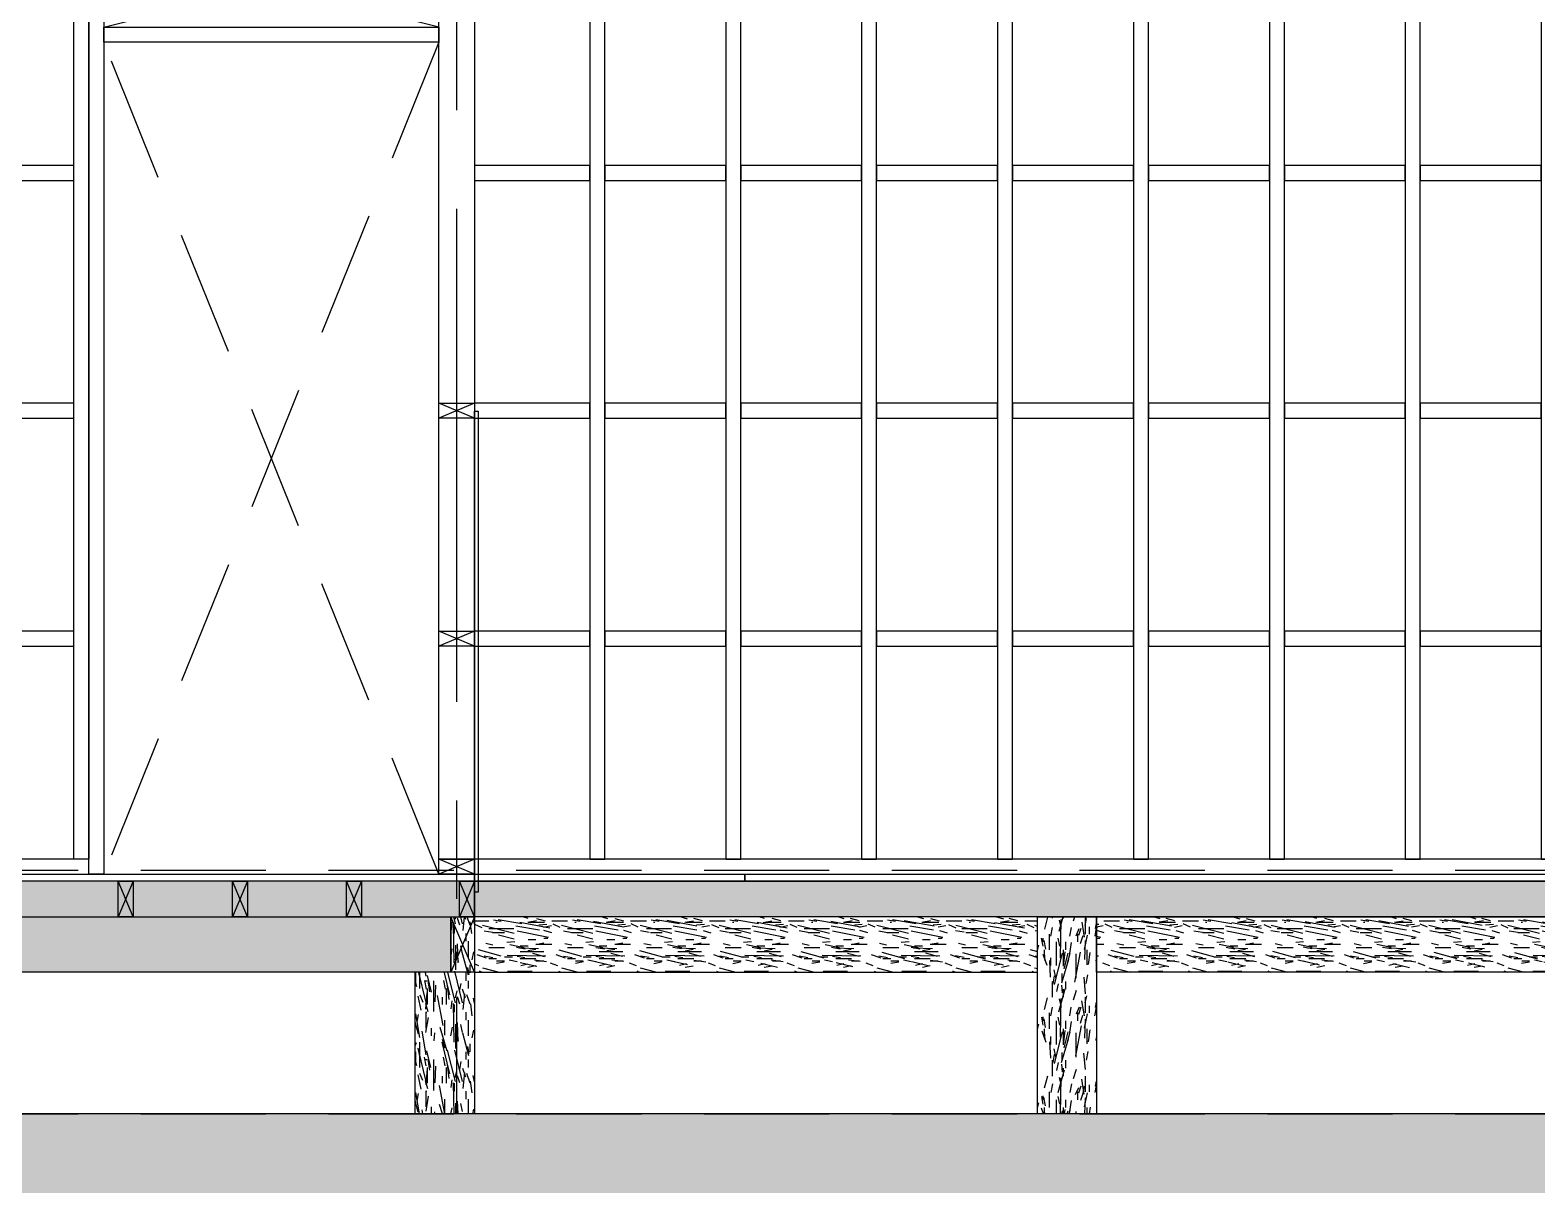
# Model space of a CAD drawing. Header units: millimetres. Extents: x 19458 to 19711, y 4351 to 4752.
# Drawn here: x 19599.808 to 19603.629, y 4521.305 to 4524.253 of the extents above; entities that cross this region are included whole.
import ezdxf

# ---------------------------------------------------------------- set-up
doc = ezdxf.new("R2010")
doc.units = ezdxf.units.MM
doc.set_wipeout_variables(frame=1)
doc.linetypes.add('CENTER', pattern=[2, 1.25, -0.25, 0.25, -0.25])
doc.linetypes.add('HIDDEN2', pattern=[4.762499999999999, 3.175, -1.5875])
for name, color, linetype in [('EJES', 2, 'CENTER'), ('NIVELES', 2, 'Continuous'), ('PANELES PARED', 2, 'Continuous'), ('PILOTES', 2, 'Continuous'), ('VIGAS DE PISO', 2, 'Continuous')]:
    doc.layers.add(name, color=color, linetype=linetype)
pattern_1 = [(0, (102.2899153080216, 17.53435126486693), (0, 0.2), [0.04000000000000001, -0.16]), (8.9726, (102.291915308022, 17.42635126486675), (1.200000005876015, 0.1999995251177433), [0.0384708, -3.8086058]), (5.710499999999999, (102.2899153080216, 17.43835126486738), (1.800000034755268, 0.1999971014400811), [0.0401996, -1.9697752]), (344.5779, (102.2899153080216, 17.49835126486687), (2.199999903889306, -0.599997467763363), [0.06016640000000001, -5.9564754]), (353.6599, (102.2939153080224, 17.56435126486667), (0.2000000632075727, 4.085989627061748e-07), [0.0362216, -1.7748552]), (345.0686, (102.29991530802, 17.45035126486709), (0.7999999983166444, -0.1999996738791564), [0.0310484, -3.0737864]), (348.6901, (102.2299153080203, 17.56635126486708), (0.2000000583016778, 7.413252083865452e-08), [0.0815844, -0.9382194]), (5.710499999999999, (102.291915308022, 17.40835126486672), (1.800000034755268, 0.1999971014400811), [0.0200998, -1.989875]), (0, (102.2899153080216, 17.49235126486656), (0, 0.2), [0.02, -0.18]), (0, (102.2499153080207, 17.5163512648669), (0, 0.2), [0.06, -0.14]), (11.3099, (102.2899153080216, 17.54635126486664), (0.7999999543300329, 0.1999994872092054), [0.020396, -0.9994078000000001]), (2.726300000000001, (102.2699153080212, 17.47235126486703), (4.000000058994694, 0.1999992035454403), [0.0420476, -4.162711600000001]), (352.4054, (102.2799153080232, 17.46635126486672), (1.599999971597214, -0.1999987367102976), [0.0302654, -2.9962834]), (0, (102.2699153080212, 17.39035126486669), (0, 0.2), [0.04000000000000001, -0.16]), (358.8309, (102.2499153080207, 17.38035126486739), (0.2000000366479377, 1.536034513610618e-07), [0.09802040000000001, -9.70402]), (0, (102.2499153080207, 17.53035126486702), (0, 0.2), [0.02, -0.18]), (0, (102.2699153080212, 17.54635126486664), (0, 0.2), [0.02, -0.18]), (0, (102.179915308021, 17.56435126486667), (0, 0.2), [0.03, -0.17]), (350.5377, (102.2339153080211, 17.57435126486689), (0.2000000154436844, 7.752063945765109e-08), [0.06082759999999998, -1.155724799999999]), (0, (102.1699153080226, 17.57435126486689), (0, 0.2), [0.04000000000000001, -0.16]), (0, (102.1479153080218, 17.3943512648666), (0, 0.2), [0.022, -0.178]), (0, (102.2499153080207, 17.40435126486682), (0, 0.2), [0.02, -0.18]), (0, (102.1479153080218, 17.41035126486713), (0, 0.2), [0.042, -0.158]), (5.4403, (102.2499153080207, 17.42235126486685), (1.999999940230268, 0.1999989567139906), [0.04218999999999998, -4.176814399999997]), (0, (102.2519153080211, 17.43835126486738), (0, 0.2), [0.03800000000000001, -0.162]), (0, (102.1479153080218, 17.44235126486728), (0, 0.2), [0.022, -0.178]), (358.8309, (102.171915308023, 17.47435126486653), (0.2000000366479377, 1.536034513610618e-07), [0.09802040000000001, -9.70402]), (0, (102.189915308023, 17.49235126486656), (0, 0.2), [0.02, -0.18]), (0, (102.1699153080226, 17.49835126486687), (0, 0.2), [0.02, -0.18]), (0, (102.2499153080207, 17.49835126486687), (0, 0.2), [0.04000000000000001, -0.16]), (0, (102.2099153080235, 17.50235126486677), (0, 0.2), [0.02, -0.18]), (0, (102.1699153080226, 17.52635126486712), (0, 0.2), [0.04000000000000001, -0.16]), (19.6538, (102.2239153080227, 17.44235126486728), (2.200000050424423, 0.7999989149399482), [0.0297322, -2.9434812]), (11.3099, (102.189915308023, 17.49835126486687), (0.7999999543300329, 0.1999994872092054), [0.020396, -0.9994078000000001]), (11.3099, (102.2699153080212, 17.48835126486665), (0.7999999543300329, 0.1999994872092054), [0.020396, -0.9994078000000001]), (5.710499999999999, (102.2099153080235, 17.56435126486667), (1.800000034755268, 0.1999971014400811), [0.0200998, -1.989875]), (349.6952, (102.1479153080218, 17.5783512648668), (1.19999999539557, -0.1999989393302705), [0.0223606, -2.213707]), (348.6901, (102.1699153080226, 17.3943512648666), (0.2000000583016778, 7.413252083865452e-08), [0.020396, -0.9994078000000001]), (90, (102.189915308023, 17.39035126486669), (-0.2, 1.224646799147353e-17), [0, -0.2]), (346.6076, (102.1479153080218, 17.50235126486677), (3.400000044993809, -0.7999939065965311), [0.04317399999999997, -4.274230799999997]), (11.3099, (102.2699153080212, 17.53035126486702), (0.7999999543300329, 0.1999994872092054), [0.020396, -0.9994078000000001]), (10.3048, (102.2699153080212, 17.40435126486682), (0.9999999576061548, 0.1999992088681574), [0.0223606, -2.213707]), (348.6901, (102.2099153080235, 17.49235126486656), (0.2000000583016778, 7.413252083865452e-08), [0.020396, -0.9994078000000001]), (348.6901, (102.2299153080203, 17.50235126486677), (0.2000000583016778, 7.413252083865452e-08), [0.020396, -0.9994078000000001]), (341.5651, (102.1479153080218, 17.48235126486725), (0.1999999582471591, 2.336696655391713e-07), [0.02529820000000001, -0.6071572000000001]), (345.9638, (102.1699153080226, 17.55035126486655), (0.1999999211458298, 2.48745877401424e-07), [0.0824622, -0.7421588000000001]), (343.3008, (102.2099153080235, 17.56435126486667), (1.399999991533441, -0.3999987464096421), [0.06264180000000001, -2.025419]), (0, (102.2099153080235, 17.57435126486689), (0, 0.2), [0.024, -0.176]), (345.9638, (102.189915308023, 17.41035126486713), (0.1999999211458298, 2.48745877401424e-07), [0.0824622, -0.7421588000000001]), (345.9638, (102.1699153080226, 17.42435126486725), (0.1999999211458298, 2.48745877401424e-07), [0.0824622, -0.7421588000000001]), (345.9638, (102.1699153080226, 17.44235126486728), (0.1999999211458298, 2.48745877401424e-07), [0.0824622, -0.7421588000000001]), (349.6952, (102.1479153080218, 17.53035126486702), (1.19999999539557, -0.1999989393302705), [0.0223606, -2.213707]), (345.9638, (102.2099153080235, 17.52635126486712), (0.1999999211458298, 2.48745877401424e-07), [0.041231, -0.78339]), (349.6952, (102.1479153080218, 17.46635126486672), (1.19999999539557, -0.1999989393302705), [0.0223606, -2.213707]), (357.6141, (102.2519153080211, 17.45235126486659), (0.1999999891848493, 2.452822411999623e-07), [0.04804159999999998, -4.756122999999997]), (349.6952, (102.2299153080203, 17.48835126486665), (1.19999999539557, -0.1999989393302705), [0.0223606, -2.213707]), (12.5288, (102.2519153080211, 17.48435126486675), (0.8000000956949306, 0.1999998607468065), [0.018439, -1.8254698]), (349.5626, (102.1479153080218, 17.45635126486741), (2.199999936494009, -0.3999970687046518), [0.07727880000000001, -7.650591]), (351.8699, (102.2239153080227, 17.44235126486728), (0.1999998921841651, -4.835099234323792e-08), [0.0282842, -1.3859292]), (4.7636, (102.1699153080226, 17.46235126486681), (2.199999989954753, 0.1999982899233011), [0.04816639999999998, -2.360152399999998]), (0, (102.2179153080215, 17.46635126486672), (0, 0.2), [0.062, -0.138]), (344.7449, (102.1479153080218, 17.55635126486686), (0.7999999424282382, -0.1999996642887572), [0.02280359999999999, -2.257547199999999]), (350.5377, (102.189915308023, 17.39035126486669), (0.2000000154436844, 7.752063945765109e-08), [0.06082759999999998, -1.155724799999999]), (340.0169, (102.1479153080218, 17.43235126486707), (0.599999976080897, -0.199999864879762), [0.0234094, -2.3175304]), (0, (102.309915308022, 17.55035126486655), (0, 0.2), [0.01, -0.19]), (0, (102.309915308022, 17.46235126486681), (0, 0.2), [0.02, -0.18]), (11.3099, (102.309915308022, 17.39035126486669), (0.7999999543300329, 0.1999994872092054), [0.020396, -0.9994078000000001]), (0, (102.3119153080224, 17.41035126486713), (0, 0.2), [0.036, -0.164]), (343.3008, (102.309915308022, 17.5163512648669), (1.399999991533441, -0.3999987464096421), [0.0208806, -2.0671802]), (348.0207, (102.3119153080224, 17.47435126486653), (3.79999992225112, -0.8002195416063549), [0.0368014, -6.7101288]), (90, (102.309915308022, 17.39035126486669), (-0.2, 1.224646799147353e-17), [0, -0.2]), (0, (102.3299153080225, 17.3943512648666), (0, 0.2), [0.018, -0.182]), (0, (102.3299153080225, 17.43235126486707), (0, 0.2), [0.018, -0.182]), (0, (102.3299153080225, 17.44235126486728), (0, 0.2), [0.018, -0.182]), (336.0376, (102.3299153080225, 17.51035126486659), (1.40000000548613, -0.5999973303432905), [0.0196978, -1.9500724]), (348.5163, (102.3299153080225, 17.53435126486693), (0.9999999967737594, -0.2000310941213914), [0.0183676, -13.043105]), (341.5651, (102.3299153080225, 17.46235126486681), (0.1999999582471591, 2.336696655391713e-07), [0.0189736, -0.6134816000000001]), (347.4712, (102.3299153080225, 17.56035126486677), (1.000000064081819, -0.1999999206089786), [0.01843899999999999, -1.825469799999999])]

# ---------------------------------------------------------------- blocks, each defined once
blk = doc.blocks.new('IKK')
at = {"layer": 'PANELES PARED', "color": 250}
for points in [[(19489.22747911503, 4507.096282387036), (19489.22747911503, 4507.134282387036), (19486.10127911503, 4507.134282387036), (19486.10127911503, 4507.096282387036)], [(19486.3939680039, 4504.772282387036), (19486.4319680039, 4504.772282387036), (19486.4319680039, 4507.096282387037), (19486.3939680039, 4507.096282387037)], [(19486.73865689279, 4504.772282387035), (19486.77665689279, 4504.772282387035), (19486.77665689279, 4507.096282387036), (19486.73865689279, 4507.096282387036)], [(19487.08334578168, 4504.772282387036), (19487.12134578168, 4504.772282387036), (19487.12134578168, 4507.096282387037), (19487.08334578168, 4507.096282387037)], [(19487.42803467057, 4504.772282387036), (19487.46603467058, 4504.772282387036), (19487.46603467058, 4507.096282387037), (19487.42803467057, 4507.096282387037)], [(19487.77272355946, 4504.772282387036), (19487.81072355947, 4504.772282387036), (19487.81072355947, 4507.096282387037), (19487.77272355946, 4507.096282387037)], [(19488.11741244836, 4504.77228238703), (19488.15541244836, 4504.77228238703), (19488.15541244836, 4507.09628238703), (19488.11741244836, 4507.09628238703)], [(19488.46210133725, 4504.772282387036), (19488.50010133725, 4504.772282387036), (19488.50010133725, 4507.096282387037), (19488.46210133725, 4507.096282387037)], [(19488.80679022614, 4504.772282387035), (19488.84479022614, 4504.772282387035), (19488.84479022614, 4507.096282387036), (19488.80679022614, 4507.096282387036)], [(19489.15147911503, 4504.772282387035), (19489.18947911503, 4504.772282387035), (19489.18947911503, 4507.096282387036), (19489.15147911503, 4507.096282387036)], [(19489.18947911503, 4504.772282387035), (19489.22747911503, 4504.772282387035), (19489.22747911503, 4507.096282387036), (19489.18947911503, 4507.096282387036)], [(19486.3939680039, 4506.493582387034), (19486.3939680039, 4506.531582387034), (19486.10127911503, 4506.531582387034), (19486.10127911503, 4506.493582387034)], [(19486.73865689279, 4506.493582387034), (19486.73865689279, 4506.531582387034), (19486.4319680039, 4506.531582387034), (19486.4319680039, 4506.493582387034)], [(19487.08334578168, 4506.493582387034), (19487.08334578168, 4506.531582387034), (19486.77665689279, 4506.531582387034), (19486.77665689279, 4506.493582387034)], [(19487.42803467057, 4506.493582387034), (19487.42803467057, 4506.531582387034), (19487.12134578168, 4506.531582387034), (19487.12134578168, 4506.493582387034)], [(19487.77272355946, 4506.493582387034), (19487.77272355946, 4506.531582387034), (19487.46603467058, 4506.531582387034), (19487.46603467058, 4506.493582387034)], [(19488.11741244836, 4506.493582387034), (19488.11741244836, 4506.531582387034), (19487.81072355947, 4506.531582387034), (19487.81072355947, 4506.493582387034)], [(19488.46210133725, 4506.493582387034), (19488.46210133725, 4506.531582387034), (19488.15541244836, 4506.531582387034), (19488.15541244836, 4506.493582387034)], [(19488.80679022614, 4506.493582387034), (19488.80679022614, 4506.531582387034), (19488.50010133725, 4506.531582387034), (19488.50010133725, 4506.493582387034)], [(19489.15147911503, 4506.493582387034), (19489.15147911503, 4506.531582387034), (19488.84479022614, 4506.531582387034), (19488.84479022614, 4506.493582387034)], [(19486.3939680039, 4505.890882387034), (19486.3939680039, 4505.928882387035), (19486.10127911503, 4505.928882387035), (19486.10127911503, 4505.890882387034)], [(19486.73865689279, 4505.890882387034), (19486.73865689279, 4505.928882387035), (19486.4319680039, 4505.928882387035), (19486.4319680039, 4505.890882387034)], [(19487.08334578168, 4505.890882387034), (19487.08334578168, 4505.928882387035), (19486.77665689279, 4505.928882387035), (19486.77665689279, 4505.890882387034)], [(19487.42803467057, 4505.890882387034), (19487.42803467057, 4505.928882387035), (19487.12134578168, 4505.928882387035), (19487.12134578168, 4505.890882387034)], [(19487.77272355946, 4505.890882387034), (19487.77272355946, 4505.928882387035), (19487.46603467058, 4505.928882387035), (19487.46603467058, 4505.890882387034)], [(19488.11741244836, 4505.890882387034), (19488.11741244836, 4505.928882387035), (19487.81072355947, 4505.928882387035), (19487.81072355947, 4505.890882387034)], [(19488.46210133725, 4505.890882387034), (19488.46210133725, 4505.928882387035), (19488.15541244836, 4505.928882387035), (19488.15541244836, 4505.890882387034)], [(19488.80679022614, 4505.890882387034), (19488.80679022614, 4505.928882387035), (19488.50010133725, 4505.928882387035), (19488.50010133725, 4505.890882387034)], [(19489.15147911503, 4505.890882387034), (19489.15147911503, 4505.928882387035), (19488.84479022614, 4505.928882387035), (19488.84479022614, 4505.890882387034)], [(19486.3939680039, 4505.312582387035), (19486.3939680039, 4505.350582387036), (19486.10127911503, 4505.350582387036), (19486.10127911503, 4505.312582387035)], [(19486.73865689279, 4505.312582387035), (19486.73865689279, 4505.350582387036), (19486.4319680039, 4505.350582387036), (19486.4319680039, 4505.312582387035)], [(19487.08334578168, 4505.312582387035), (19487.08334578168, 4505.350582387036), (19486.77665689279, 4505.350582387036), (19486.77665689279, 4505.312582387035)], [(19487.42803467057, 4505.312582387035), (19487.42803467057, 4505.350582387036), (19487.12134578168, 4505.350582387036), (19487.12134578168, 4505.312582387035)], [(19487.77272355946, 4505.312582387035), (19487.77272355946, 4505.350582387036), (19487.46603467058, 4505.350582387036), (19487.46603467058, 4505.312582387035)], [(19488.11741244836, 4505.312582387035), (19488.11741244836, 4505.350582387036), (19487.81072355947, 4505.350582387036), (19487.81072355947, 4505.312582387035)], [(19488.46210133725, 4505.312582387035), (19488.46210133725, 4505.350582387036), (19488.15541244836, 4505.350582387036), (19488.15541244836, 4505.312582387035)], [(19488.80679022614, 4505.312582387035), (19488.80679022614, 4505.350582387036), (19488.50010133725, 4505.350582387036), (19488.50010133725, 4505.312582387035)], [(19489.15147911503, 4505.312582387035), (19489.15147911503, 4505.350582387036), (19488.84479022614, 4505.350582387036), (19488.84479022614, 4505.312582387035)], [(19489.22747911503, 4504.734282387035), (19489.22747911503, 4504.772282387035), (19486.10127911503, 4504.772282387035), (19486.10127911503, 4504.734282387035)]]:
    blk.add_lwpolyline(points, close=True, dxfattribs=at)
blk = doc.blocks.new('P01')
h = blk.add_hatch()
h.set_pattern_fill('MADERA_03', color=250, scale=0.2, angle=90, pattern_type=2)
h.set_pattern_definition([(90, (-0.156, 0.142), (-0.2, 1.224646799147353e-17), [0.04000000000000001, -0.16]), (98.9726, (-0.04799999999999999, 0.144), (-0.1999995251177432, 1.200000005876015), [0.0384708, -3.8086058]), (95.7105, (-0.05999999999999999, 0.142), (-0.199997101440081, 1.800000034755268), [0.0401996, -1.9697752]), (74.5779, (-0.12, 0.142), (0.5999974677633632, 2.199999903889306), [0.06016640000000001, -5.9564754]), (83.6599, (-0.186, 0.146), (-4.085989626939283e-07, 0.2000000632075727), [0.0362216, -1.7748552]), (75.06859999999999, (-0.07199999999999998, 0.152), (0.1999996738791565, 0.7999999983166444), [0.0310484, -3.0737864]), (78.6901, (-0.188, 0.08200000000000002), (-7.413252082640805e-08, 0.2000000583016778), [0.0815844, -0.9382194]), (95.7105, (-0.02999999999999999, 0.144), (-0.199997101440081, 1.800000034755268), [0.0200998, -1.989875]), (90, (-0.114, 0.142), (-0.2, 1.224646799147353e-17), [0.02, -0.18]), (90, (-0.138, 0.102), (-0.2, 1.224646799147353e-17), [0.06, -0.14]), (101.3099, (-0.168, 0.142), (-0.1999994872092053, 0.7999999543300329), [0.020396, -0.9994078000000001]), (92.72629999999998, (-0.09399999999999999, 0.122), (-0.19999920354544, 4.000000058994694), [0.0420476, -4.162711600000001]), (82.4054, (-0.088, 0.132), (0.1999987367102977, 1.599999971597214), [0.0302654, -2.9962834]), (90, (-0.01199999999999999, 0.122), (-0.2, 1.224646799147353e-17), [0.04000000000000001, -0.16]), (88.8309, (-0.001999999999999994, 0.102), (-1.536034513488153e-07, 0.2000000366479377), [0.09802040000000001, -9.70402]), (90, (-0.152, 0.102), (-0.2, 1.224646799147353e-17), [0.02, -0.18]), (90, (-0.168, 0.122), (-0.2, 1.224646799147353e-17), [0.02, -0.18]), (90, (-0.186, 0.03200000000000001), (-0.2, 1.224646799147353e-17), [0.03, -0.17]), (80.5377, (-0.196, 0.08600000000000002), (-7.752063944540462e-08, 0.2000000154436844), [0.06082760000000001, -1.1557248]), (90, (-0.196, 0.02200000000000001), (-0.2, 1.224646799147353e-17), [0.04000000000000001, -0.16]), (90, (-0.016, 9.797174393178825e-19), (-0.2, 1.224646799147353e-17), [0.022, -0.178]), (90, (-0.026, 0.102), (-0.2, 1.224646799147353e-17), [0.02, -0.18]), (90, (-0.032, 1.959434878635765e-18), (-0.2, 1.224646799147353e-17), [0.042, -0.158]), (95.44029999999997, (-0.044, 0.102), (-0.1999989567139905, 1.999999940230268), [0.04219000000000001, -4.1768144]), (90, (-0.05999999999999999, 0.104), (-0.2, 1.224646799147353e-17), [0.03800000000000001, -0.162]), (90, (-0.064, 3.91886975727153e-18), (-0.2, 1.224646799147353e-17), [0.022, -0.178]), (88.8309, (-0.096, 0.02400000000000001), (-1.536034513488153e-07, 0.2000000366479377), [0.09802040000000001, -9.70402]), (90, (-0.114, 0.04200000000000001), (-0.2, 1.224646799147353e-17), [0.02, -0.18]), (90, (-0.12, 0.02200000000000001), (-0.2, 1.224646799147353e-17), [0.02, -0.18]), (90, (-0.12, 0.102), (-0.2, 1.224646799147353e-17), [0.04000000000000001, -0.16]), (90, (-0.124, 0.06200000000000001), (-0.2, 1.224646799147353e-17), [0.02, -0.18]), (90, (-0.148, 0.02200000000000001), (-0.2, 1.224646799147353e-17), [0.04000000000000001, -0.16]), (109.6538, (-0.064, 0.07600000000000001), (-0.7999989149399481, 2.200000050424423), [0.0297322, -2.9434812]), (101.3099, (-0.12, 0.04200000000000001), (-0.1999994872092053, 0.7999999543300329), [0.020396, -0.9994078000000001]), (101.3099, (-0.11, 0.122), (-0.1999994872092053, 0.7999999543300329), [0.020396, -0.9994078000000001]), (95.7105, (-0.186, 0.06200000000000001), (-0.199997101440081, 1.800000034755268), [0.0200998, -1.989875]), (79.6952, (-0.2, 1.224646799147353e-17), (0.1999989393302706, 1.19999999539557), [0.0223606, -2.213707]), (78.6901, (-0.016, 0.022), (-7.413252082640805e-08, 0.2000000583016778), [0.020396, -0.9994078000000001]), (180, (-0.012, 0.042), (-2.449293598294707e-17, -0.2), [0, -0.2]), (76.60759999999999, (-0.124, 7.59281015471359e-18), (0.7999939065965314, 3.400000044993809), [0.043174, -4.274230800000001]), (101.3099, (-0.152, 0.122), (-0.1999994872092053, 0.7999999543300329), [0.020396, -0.9994078000000001]), (100.3048, (-0.026, 0.122), (-0.1999992088681573, 0.9999999576061548), [0.0223606, -2.213707]), (78.6901, (-0.114, 0.06200000000000001), (-7.413252082640805e-08, 0.2000000583016778), [0.020396, -0.9994078000000001]), (78.6901, (-0.124, 0.08200000000000002), (-7.413252082640805e-08, 0.2000000583016778), [0.020396, -0.9994078000000001]), (71.5651, (-0.104, 6.368163355566237e-18), (-2.336696655269248e-07, 0.1999999582471591), [0.0252982, -0.6071572]), (75.96379999999999, (-0.172, 0.02200000000000001), (-2.487458773891775e-07, 0.1999999211458298), [0.0824622, -0.7421588000000001]), (73.3008, (-0.186, 0.06200000000000001), (0.3999987464096422, 1.399999991533441), [0.06264180000000001, -2.025419]), (90, (-0.196, 0.06200000000000001), (-0.2, 1.224646799147353e-17), [0.024, -0.176]), (75.96379999999999, (-0.032, 0.042), (-2.487458773891775e-07, 0.1999999211458298), [0.0824622, -0.7421588000000001]), (75.96379999999999, (-0.04600000000000001, 0.02200000000000001), (-2.487458773891775e-07, 0.1999999211458298), [0.0824622, -0.7421588000000001]), (75.96379999999999, (-0.064, 0.02200000000000001), (-2.487458773891775e-07, 0.1999999211458298), [0.0824622, -0.7421588000000001]), (79.6952, (-0.152, 9.307315673519885e-18), (0.1999989393302706, 1.19999999539557), [0.0223606, -2.213707]), (75.96379999999999, (-0.148, 0.06200000000000001), (-2.487458773891775e-07, 0.1999999211458298), [0.041231, -0.78339]), (79.6952, (-0.08800000000000001, 5.388445916248355e-18), (0.1999989393302706, 1.19999999539557), [0.0223606, -2.213707]), (87.6141, (-0.074, 0.104), (-2.452822411877158e-07, 0.1999999891848493), [0.0480416, -4.756123]), (79.6952, (-0.11, 0.082), (0.1999989393302706, 1.19999999539557), [0.0223606, -2.213707]), (102.5288, (-0.106, 0.104), (-0.1999998607468065, 0.8000000956949306), [0.018439, -1.8254698]), (79.5626, (-0.07800000000000001, 4.776122516674678e-18), (0.3999970687046519, 2.199999936494009), [0.07727880000000001, -7.650591]), (81.86989999999999, (-0.064, 0.07600000000000001), (4.835099235548439e-08, 0.1999998921841651), [0.0282842, -1.3859292]), (94.76359999999998, (-0.084, 0.02200000000000001), (-0.1999982899233009, 2.199999989954753), [0.04816640000000001, -2.3601524]), (90, (-0.08800000000000001, 0.06999999999999999), (-0.2, 1.224646799147353e-17), [0.062, -0.138]), (74.7449, (-0.178, 1.089935651241144e-17), (0.1999996642887572, 0.7999999424282382), [0.0228036, -2.2575472]), (80.5377, (-0.012, 0.042), (-7.752063944540462e-08, 0.2000000154436844), [0.06082760000000001, -1.1557248]), (70.0169, (-0.05400000000000001, 3.306546357697854e-18), (0.199999864879762, 0.599999976080897), [0.0234094, -2.3175304]), (90, (-0.172, 0.162), (-0.2, 1.224646799147353e-17), [0.01, -0.19]), (90, (-0.08399999999999999, 0.162), (-0.2, 1.224646799147353e-17), [0.02, -0.18]), (101.3099, (-0.01199999999999999, 0.162), (-0.1999994872092053, 0.7999999543300329), [0.020396, -0.9994078000000001]), (90, (-0.03199999999999999, 0.164), (-0.2, 1.224646799147353e-17), [0.036, -0.164]), (73.3008, (-0.138, 0.162), (0.3999987464096422, 1.399999991533441), [0.0208806, -2.0671802]), (78.0207, (-0.09599999999999999, 0.164), (0.8002195416063551, 3.79999992225112), [0.0368014, -6.7101288]), (180, (-0.01199999999999999, 0.162), (-2.449293598294707e-17, -0.2), [0, -0.2]), (90, (-0.01599999999999999, 0.182), (-0.2, 1.224646799147353e-17), [0.018, -0.182]), (90, (-0.05399999999999999, 0.182), (-0.2, 1.224646799147353e-17), [0.018, -0.182]), (90, (-0.06399999999999999, 0.182), (-0.2, 1.224646799147353e-17), [0.018, -0.182]), (66.03760000000001, (-0.132, 0.182), (0.5999973303432906, 1.40000000548613), [0.0196978, -1.9500724]), (78.5163, (-0.156, 0.182), (0.2000310941213914, 0.9999999967737594), [0.0183676, -13.043105]), (71.5651, (-0.08399999999999999, 0.182), (-2.336696655269248e-07, 0.1999999582471591), [0.0189736, -0.6134816]), (77.47120000000001, (-0.182, 0.182), (0.1999999206089787, 1.000000064081819), [0.018439, -1.8254698])])
h.paths.add_polyline_path([(19444.00301116678, 4504.126282387035), (19444.15301116678, 4504.126282387035), (19444.15301116678, 4504.626282387035), (19444.00301116678, 4504.626282387035)])
blk.add_lwpolyline([(19444.00301116678, 4504.126282387035), (19444.15301116678, 4504.126282387035), (19444.15301116678, 4504.626282387035), (19444.00301116678, 4504.626282387035)], close=True)
blk = doc.blocks.new('KIIJ')
at = {"layer": 'PANELES PARED', "color": 250, "linetype": 'HIDDEN2', "ltscale": 0.1}
for p, q in [((19491.09893667464, 4502.884216293642), (19491.94893667463, 4503.098216293622)), ((19491.94893667463, 4502.88421629364), (19491.09893667464, 4503.098216293623)), ((19491.09893667464, 4502.846216293641), (19491.94893667463, 4500.736216293621)), ((19491.09893667463, 4500.73621629362), (19491.94893667464, 4502.846216293639))]:
    blk.add_line(p, q, dxfattribs=at)
at = {"layer": 'PANELES PARED', "color": 250}
for points in [[(19491.09893667464, 4503.136216293624), (19491.09893667464, 4503.098216293623), (19491.98693667464, 4503.098216293622), (19491.98693667464, 4503.136216293622)], [(19491.98693667464, 4503.098216293622), (19491.98693667464, 4503.136216293622), (19493.29643653221, 4503.136216293622), (19493.29643653221, 4503.098216293622)], [(19491.98693667464, 4503.098216293622), (19491.94893667463, 4503.098216293622), (19491.94893667463, 4500.736216293621), (19491.98693667464, 4500.736216293621)], [(19491.98693667464, 4500.774216293624), (19492.02493667464, 4500.774216293624), (19492.02493667464, 4503.098216293624), (19491.98693667464, 4503.098216293624)], [(19492.30481153221, 4500.774216293621), (19492.34281153221, 4500.774216293621), (19492.34281153221, 4503.098216293622), (19492.30481153221, 4503.098216293622)], [(19492.62268653221, 4500.774216293621), (19492.66068653221, 4500.774216293621), (19492.66068653221, 4503.098216293622), (19492.62268653221, 4503.098216293622)], [(19492.94056153221, 4500.774216293636), (19492.97856153221, 4500.774216293636), (19492.97856153221, 4503.098216293636), (19492.94056153221, 4503.098216293636)], [(19493.25843653221, 4500.774216293621), (19493.29643653221, 4500.774216293621), (19493.29643653221, 4503.098216293622), (19493.25843653221, 4503.098216293622)], [(19491.09893667464, 4502.884216293642), (19491.09893667464, 4502.846216293641), (19491.94893667464, 4502.846216293639), (19491.94893667464, 4502.88421629364)], [(19492.02493667464, 4502.495516293619), (19492.02493667464, 4502.53351629362), (19492.30481153221, 4502.53351629362), (19492.30481153221, 4502.495516293619)], [(19492.34281153221, 4502.495516293619), (19492.34281153221, 4502.53351629362), (19492.62268638978, 4502.53351629362), (19492.62268638978, 4502.495516293619)], [(19492.66068653221, 4502.495516293619), (19492.66068653221, 4502.53351629362), (19492.94056138978, 4502.53351629362), (19492.94056138978, 4502.495516293619)], [(19492.97856153221, 4502.495516293619), (19492.97856153221, 4502.53351629362), (19493.25843638978, 4502.53351629362), (19493.25843638978, 4502.495516293619)], [(19492.02493667464, 4501.89281629362), (19492.02493667464, 4501.93081629362), (19492.30481153221, 4501.93081629362), (19492.30481153221, 4501.89281629362)], [(19492.34281153221, 4501.89281629362), (19492.34281153221, 4501.93081629362), (19492.62268638978, 4501.93081629362), (19492.62268638978, 4501.89281629362)], [(19492.66068653221, 4501.89281629362), (19492.66068653221, 4501.93081629362), (19492.94056138978, 4501.93081629362), (19492.94056138978, 4501.89281629362)], [(19492.97856153221, 4501.89281629362), (19492.97856153221, 4501.93081629362), (19493.25843638978, 4501.93081629362), (19493.25843638978, 4501.89281629362)], [(19492.02493667464, 4501.314516293621), (19492.02493667464, 4501.352516293621), (19492.30481153221, 4501.352516293621), (19492.30481153221, 4501.314516293621)], [(19492.34281153221, 4501.314516293621), (19492.34281153221, 4501.352516293621), (19492.62268638978, 4501.352516293621), (19492.62268638978, 4501.314516293621)], [(19492.66068653221, 4501.314516293621), (19492.66068653221, 4501.352516293621), (19492.94056138978, 4501.352516293621), (19492.94056138978, 4501.314516293621)], [(19492.97856153221, 4501.314516293621), (19492.97856153221, 4501.352516293621), (19493.25843638978, 4501.352516293621), (19493.25843638978, 4501.314516293621)], [(19491.98693667463, 4500.736216293644), (19491.98693667463, 4500.774216293645), (19493.29643653221, 4500.774216293622), (19493.29643653221, 4500.736216293622)]]:
    blk.add_lwpolyline(points, close=True, dxfattribs=at)

msp = doc.modelspace()

# ---------------------------------------------------------------- hatches: boundary and pattern name
h = msp.add_hatch()
h.set_pattern_fill('MADERA_03', color=250, scale=0.2, pattern_type=2)
h.set_pattern_definition(pattern_1)
h.paths.add_polyline_path([(19604.06029570133, 4522.004633651902), (19600.9341641406, 4522.004633651902), (19600.9341641406, 4522.094633651901), (19604.06029570133, 4522.094633651901)])
h = msp.add_hatch()
h.set_pattern_fill('MADERA_03', color=250, scale=0.2, pattern_type=2)
h.set_pattern_definition(pattern_1)
h.paths.add_polyline_path([(19600.9341641406, 4522.004633651903), (19600.9341641406, 4521.864633651903), (19602.3622641406, 4521.864633651903), (19602.3622641406, 4522.004633651903)])
h = msp.add_hatch()
h.set_pattern_fill('MADERA_03', color=250, scale=0.2, angle=90, pattern_type=2)
h.set_pattern_definition([(90, (101.9919153080227, 17.5203512648668), (-0.2, 1.224646799147353e-17), [0.04000000000000001, -0.16]), (98.9726, (102.0999153080229, 17.52235126486721), (-0.1999995251177432, 1.200000005876015), [0.0384708, -3.8086058]), (95.71049999999995, (102.0879153080205, 17.5203512648668), (-0.199997101440081, 1.800000034755268), [0.0401996, -1.9697752]), (74.5779, (102.0279153080228, 17.5203512648668), (0.5999974677633632, 2.199999903889306), [0.06016640000000001, -5.9564754]), (83.6599, (101.9619153080203, 17.52435126486671), (-4.085989626939283e-07, 0.2000000632075727), [0.0362216, -1.7748552]), (75.06859999999999, (102.0759153080216, 17.53035126486702), (0.1999996738791565, 0.7999999983166444), [0.0310484, -3.0737864]), (78.6901, (101.9599153080235, 17.46035126486731), (-7.413252082640805e-08, 0.2000000583016778), [0.0815844, -0.9382194]), (95.71049999999995, (102.1179153080229, 17.52235126486721), (-0.199997101440081, 1.800000034755268), [0.0200998, -1.989875]), (90, (102.0339153080204, 17.5203512648668), (-0.2, 1.224646799147353e-17), [0.02, -0.18]), (90, (102.0099153080228, 17.48035126486684), (-0.2, 1.224646799147353e-17), [0.06, -0.14]), (101.3098999999999, (101.9799153080203, 17.5203512648668), (-0.1999994872092053, 0.7999999543300329), [0.020396, -0.9994078]), (92.72629999999995, (102.0539153080208, 17.50035126486728), (-0.19999920354544, 4.000000058994694), [0.0420476, -4.1627116]), (82.4054, (102.059915308022, 17.51035126486659), (0.1999987367102977, 1.599999971597214), [0.0302654, -2.9962834]), (90, (102.135915308023, 17.50035126486728), (-0.2, 1.224646799147353e-17), [0.04000000000000001, -0.16]), (88.8309, (102.1459153080214, 17.48035126486684), (-1.536034513488153e-07, 0.2000000366479377), [0.09802040000000001, -9.70402]), (90, (101.9959153080235, 17.48035126486684), (-0.2, 1.224646799147353e-17), [0.02, -0.18]), (90, (101.9799153080203, 17.50035126486728), (-0.2, 1.224646799147353e-17), [0.02, -0.18]), (90, (101.9619153080203, 17.41035126486713), (-0.2, 1.224646799147353e-17), [0.03, -0.17]), (80.5377, (101.9519153080219, 17.46435126486722), (-7.752063944540462e-08, 0.2000000154436844), [0.06082760000000001, -1.1557248]), (90, (101.9519153080219, 17.40035126486691), (-0.2, 1.224646799147353e-17), [0.04000000000000001, -0.16]), (90, (102.1319153080221, 17.37835126486698), (-0.2, 1.224646799147353e-17), [0.022, -0.178]), (90, (102.1219153080201, 17.48035126486684), (-0.2, 1.224646799147353e-17), [0.02, -0.18]), (90, (102.1159153080225, 17.37835126486698), (-0.2, 1.224646799147353e-17), [0.042, -0.158]), (95.44029999999994, (102.1039153080201, 17.48035126486684), (-0.1999989567139905, 1.999999940230268), [0.04219, -4.1768144]), (90, (102.0879153080205, 17.48235126486725), (-0.2, 1.224646799147353e-17), [0.03800000000000001, -0.162]), (90, (102.0839153080233, 17.37835126486698), (-0.2, 1.224646799147353e-17), [0.022, -0.178]), (88.8309, (102.0519153080204, 17.40235126486732), (-1.536034513488153e-07, 0.2000000366479377), [0.09802040000000001, -9.70402]), (90, (102.0339153080204, 17.42035126486735), (-0.2, 1.224646799147353e-17), [0.02, -0.18]), (90, (102.0279153080228, 17.40035126486691), (-0.2, 1.224646799147353e-17), [0.02, -0.18]), (90, (102.0279153080228, 17.48035126486684), (-0.2, 1.224646799147353e-17), [0.04000000000000001, -0.16]), (90, (102.023915308022, 17.44035126486688), (-0.2, 1.224646799147353e-17), [0.02, -0.18]), (90, (101.9999153080207, 17.40035126486691), (-0.2, 1.224646799147353e-17), [0.04000000000000001, -0.16]), (109.6538, (102.0839153080233, 17.454351264867), (-0.7999989149399481, 2.200000050424423), [0.0297322, -2.9434812]), (101.3098999999999, (102.0279153080228, 17.42035126486735), (-0.1999994872092053, 0.7999999543300329), [0.020396, -0.9994078]), (101.3098999999999, (102.0379153080212, 17.50035126486728), (-0.1999994872092053, 0.7999999543300329), [0.020396, -0.9994078]), (95.71049999999995, (101.9619153080203, 17.44035126486688), (-0.199997101440081, 1.800000034755268), [0.0200998, -1.989875]), (79.6952, (101.947915308021, 17.37835126486698), (0.1999989393302706, 1.19999999539557), [0.02236059999999999, -2.213706999999999]), (78.6901, (102.1319153080221, 17.40035126486691), (-7.413252082640805e-08, 0.2000000583016778), [0.020396, -0.9994078000000001]), (180, (102.135915308023, 17.42035126486735), (-2.449293598294707e-17, -0.2), [0, -0.2]), (76.60759999999999, (102.023915308022, 17.37835126486698), (0.7999939065965314, 3.400000044993809), [0.043174, -4.274230800000001]), (101.3098999999999, (101.9959153080235, 17.50035126486728), (-0.1999994872092053, 0.7999999543300329), [0.020396, -0.9994078]), (100.3048, (102.1219153080201, 17.50035126486728), (-0.1999992088681573, 0.9999999576061548), [0.0223606, -2.213707]), (78.6901, (102.0339153080204, 17.44035126486688), (-7.413252082640805e-08, 0.2000000583016778), [0.020396, -0.9994078000000001]), (78.6901, (102.023915308022, 17.46035126486731), (-7.413252082640805e-08, 0.2000000583016778), [0.020396, -0.9994078000000001]), (71.5651, (102.0439153080224, 17.37835126486698), (-2.336696655269248e-07, 0.1999999582471591), [0.02529819999999999, -0.6071571999999996]), (75.96379999999999, (101.9759153080231, 17.40035126486691), (-2.487458773891775e-07, 0.1999999211458298), [0.0824622, -0.7421588000000001]), (73.3008, (101.9619153080203, 17.44035126486688), (0.3999987464096422, 1.399999991533441), [0.06264180000000001, -2.025419]), (90, (101.9519153080219, 17.44035126486688), (-0.2, 1.224646799147353e-17), [0.024, -0.176]), (75.96379999999999, (102.1159153080225, 17.42035126486735), (-2.487458773891775e-07, 0.1999999211458298), [0.0824622, -0.7421588000000001]), (75.96379999999999, (102.1019153080233, 17.40035126486691), (-2.487458773891775e-07, 0.1999999211458298), [0.0824622, -0.7421588000000001]), (75.96379999999999, (102.0839153080233, 17.40035126486691), (-2.487458773891775e-07, 0.1999999211458298), [0.0824622, -0.7421588000000001]), (79.6952, (101.9959153080235, 17.37835126486698), (0.1999989393302706, 1.19999999539557), [0.02236059999999999, -2.213706999999999]), (75.96379999999999, (101.9999153080207, 17.44035126486688), (-2.487458773891775e-07, 0.1999999211458298), [0.041231, -0.78339]), (79.6952, (102.059915308022, 17.37835126486698), (0.1999989393302706, 1.19999999539557), [0.02236059999999999, -2.213706999999999]), (87.6141, (102.0739153080212, 17.48235126486725), (-2.452822411877158e-07, 0.1999999891848493), [0.04804159999999998, -4.756122999999997]), (79.6952, (102.0379153080212, 17.46035126486731), (0.1999989393302706, 1.19999999539557), [0.02236059999999999, -2.213706999999999]), (102.5287999999999, (102.041915308022, 17.48235126486725), (-0.1999998607468065, 0.8000000956949306), [0.018439, -1.8254698]), (79.5626, (102.0699153080204, 17.37835126486698), (0.3999970687046519, 2.199999936494009), [0.07727880000000001, -7.650591]), (81.86989999999999, (102.0839153080233, 17.454351264867), (4.835099235548439e-08, 0.1999998921841651), [0.0282842, -1.3859292]), (94.76359999999994, (102.0639153080228, 17.40035126486691), (-0.1999982899233009, 2.199999989954753), [0.04816640000000001, -2.3601524]), (90, (102.059915308022, 17.44835126486669), (-0.2, 1.224646799147353e-17), [0.062, -0.138]), (74.7449, (101.9699153080219, 17.37835126486698), (0.1999996642887572, 0.7999999424282382), [0.0228036, -2.2575472]), (80.5377, (102.135915308023, 17.42035126486735), (-7.752063944540462e-08, 0.2000000154436844), [0.06082760000000001, -1.1557248]), (70.0169, (102.0939153080217, 17.37835126486698), (0.199999864879762, 0.599999976080897), [0.0234094, -2.3175304]), (90, (101.9759153080231, 17.54035126486724), (-0.2, 1.224646799147353e-17), [0.01, -0.19]), (90, (102.0639153080228, 17.54035126486724), (-0.2, 1.224646799147353e-17), [0.02, -0.18]), (101.3098999999999, (102.135915308023, 17.54035126486724), (-0.1999994872092053, 0.7999999543300329), [0.020396, -0.9994078]), (90, (102.1159153080225, 17.54235126486674), (-0.2, 1.224646799147353e-17), [0.036, -0.164]), (73.3008, (102.0099153080228, 17.54035126486724), (0.3999987464096422, 1.399999991533441), [0.0208806, -2.0671802]), (78.0207, (102.0519153080204, 17.54235126486674), (0.8002195416063551, 3.79999992225112), [0.0368014, -6.7101288]), (180, (102.135915308023, 17.54035126486724), (-2.449293598294707e-17, -0.2), [0, -0.2]), (90, (102.1319153080221, 17.56035126486677), (-0.2, 1.224646799147353e-17), [0.018, -0.182]), (90, (102.0939153080217, 17.56035126486677), (-0.2, 1.224646799147353e-17), [0.018, -0.182]), (90, (102.0839153080233, 17.56035126486677), (-0.2, 1.224646799147353e-17), [0.018, -0.182]), (66.03760000000001, (102.0159153080203, 17.56035126486677), (0.5999973303432906, 1.40000000548613), [0.0196978, -1.9500724]), (78.5163, (101.9919153080227, 17.56035126486677), (0.2000310941213914, 0.9999999967737594), [0.0183676, -13.043105]), (71.5651, (102.0639153080228, 17.56035126486677), (-2.336696655269248e-07, 0.1999999582471591), [0.01897359999999999, -0.6134815999999996]), (77.47120000000001, (101.9659153080211, 17.56035126486677), (0.1999999206089787, 1.000000064081819), [0.018439, -1.8254698])])
h.paths.add_polyline_path([(19602.5122641406, 4521.504633651903), (19602.3622641406, 4521.504633651903), (19602.3622641406, 4522.004633651903), (19602.5122641406, 4522.004633651903)])
h = msp.add_hatch()
h.set_pattern_fill('MADERA_03', color=250, scale=0.2, pattern_type=2)
h.set_pattern_definition(pattern_1)
h.paths.add_polyline_path([(19603.9103641406, 4522.004633651903), (19603.9103641406, 4521.864633651903), (19602.5122641406, 4521.864633651903), (19602.5122641406, 4522.004633651903)])
h = msp.add_hatch()
h.set_pattern_fill('EARTH', color=8, scale=0.01, angle=45)
h.set_pattern_definition([(45, (131.8106733530694, 17.37835126486789), (6.938893903907228e-18, 0.08980256121069152), [0.0635, -0.0635]), (45, (131.7938353728423, 17.39518924509503), (6.938893903907228e-18, 0.08980256121069152), [0.0635, -0.0635]), (45, (131.7769973926152, 17.41202722532216), (6.938893903907228e-18, 0.08980256121069152), [0.0635, -0.0635]), (135, (131.7769973926152, 17.42325254547359), (-0.08980256121069152, 6.938893903907228e-18), [0.0635, -0.0635]), (135, (131.7938353728423, 17.44009052569982), (-0.08980256121069152, 6.938893903907228e-18), [0.0635, -0.0635]), (135, (131.8106733530694, 17.45692850592695), (-0.08980256121069152, 6.938893903907228e-18), [0.0635, -0.0635])])
h.paths.add_polyline_path([(19593.52546428303, 4521.304633651904), (19593.52546428303, 4521.504633651902), (19604.3153641406, 4521.504633651903), (19604.3153641406, 4521.304633651904)])

# ---------------------------------------------------------------- linework, layer by layer
at = {"color": 5}
msp.add_line((19604.3153641406, 4521.504633651903), (19593.52546428303, 4521.504633651903), dxfattribs=at)
at = {"color": 3}
msp.add_lwpolyline([(19600.94416414061, 4522.067233651897), (19600.93416414061, 4522.067233651897), (19600.93416414061, 4523.287233651899), (19600.94416414061, 4523.287233651899)], close=True, dxfattribs=at)
at = {"color": 1}
msp.add_lwpolyline([(19600.9341641406, 4522.112633651902), (19600.9341641406, 4522.094633651902), (19598.66046428302, 4522.094633651902), (19598.66046428302, 4522.112633651902)], close=True, dxfattribs=at)
at = {"color": 250}
for points in [[(19601.62036414061, 4522.112633651902), (19601.62036414061, 4522.094633651902), (19600.9341641406, 4522.094633651902), (19600.9341641406, 4522.112633651902)], [(19604.06036414061, 4522.112633651902), (19604.06036414061, 4522.094633651902), (19601.62036414061, 4522.094633651902), (19601.62036414061, 4522.112633651902)], [(19604.06029570133, 4522.004633651902), (19600.9341641406, 4522.004633651902), (19600.9341641406, 4522.094633651901), (19604.06029570133, 4522.094633651901)], [(19600.9341641406, 4522.004633651903), (19600.9341641406, 4521.864633651903), (19602.3622641406, 4521.864633651903), (19602.3622641406, 4522.004633651903)], [(19602.5122641406, 4521.504633651903), (19602.3622641406, 4521.504633651903), (19602.3622641406, 4522.004633651903), (19602.5122641406, 4522.004633651903)], [(19603.9103641406, 4522.004633651903), (19603.9103641406, 4521.864633651903), (19602.5122641406, 4521.864633651903), (19602.5122641406, 4522.004633651903)]]:
    msp.add_lwpolyline(points, close=True, dxfattribs=at)
at = {"layer": 'NIVELES', "color": 1, "linetype": 'HIDDEN2', "ltscale": 0.1}
for p, q in [((19593.42041421182, 4522.122633651902), (19605.42041421182, 4522.122633651902)), ((19593.42041421182, 4521.504633651902), (19605.42041421182, 4521.504633651902))]:
    msp.add_line(p, q, dxfattribs=at)
at = {"layer": 'PANELES PARED'}
for p, q in [((19600.9341641406, 4523.307233651899), (19600.8441641406, 4523.269233651899)), ((19600.9341641406, 4523.2692336519), (19600.8441641406, 4523.307233651899)), ((19600.9341641406, 4522.728933651902), (19600.8441641406, 4522.690933651902)), ((19600.9341641406, 4522.690933651903), (19600.8441641406, 4522.728933651902)), ((19600.9341641406, 4522.150633651901), (19600.8441641406, 4522.112633651901)), ((19600.9341641406, 4522.112633651902), (19600.8441641406, 4522.150633651901))]:
    msp.add_line(p, q, dxfattribs=at)
for points in [[(19600.9341641406, 4522.150633651901), (19600.8441641406, 4522.150633651901), (19600.84416414059, 4524.474633651903), (19600.93416414059, 4524.474633651903)], [(19600.9341641406, 4523.269233651899), (19600.8441641406, 4523.269233651899), (19600.8441641406, 4523.307233651899), (19600.9341641406, 4523.307233651899)], [(19600.9341641406, 4522.690933651902), (19600.8441641406, 4522.690933651902), (19600.8441641406, 4522.728933651902), (19600.9341641406, 4522.728933651902)], [(19600.9341641406, 4522.112633651901), (19600.8441641406, 4522.112633651901), (19600.8441641406, 4522.150633651901), (19600.9341641406, 4522.150633651901)]]:
    msp.add_lwpolyline(points, close=True, dxfattribs=at)
at = {"layer": 'VIGAS DE PISO'}
for p, q in [((19600.9341641406, 4522.094633651903), (19600.8961641406, 4522.004633651903)), ((19600.9341641406, 4522.004633651903), (19600.8961641406, 4522.094633651903))]:
    msp.add_line(p, q, dxfattribs=at)
msp.add_lwpolyline([(19600.9341641406, 4522.094633651903), (19600.9341641406, 4522.004633651903), (19600.8961641406, 4522.004633651903), (19600.8961641406, 4522.094633651903)], close=True, dxfattribs=at)

# ---------------------------------------------------------------- block references
at = {"xscale": -1}
msp.add_blockref('KIIJ', (39091.94310081523, 21.37641735828129), dxfattribs=at)
msp.add_blockref('IKK', (114.8328850255784, 17.37835126486698))
at = {"layer": 'PILOTES', "xscale": -1}
msp.add_blockref('P01', (39044.93717530738, 17.37835126486789), dxfattribs=at)

# ---------------------------------------------------------------- next in the draw order: wipeouts: each hides what was drawn before it
msp.add_wipeout([(19600.8741641406, 4522.004633651903), (19600.8741641406, 4521.864633651903), (19598.90541421181, 4521.864633651903), (19598.90541421181, 4522.004633651903)]).dxf.layer = 'VIGAS DE PISO'

# ---------------------------------------------------------------- next in the draw order: hatches: boundary and pattern name
h = msp.add_hatch()
h.set_pattern_fill('MADERA_03', color=250, scale=0.2, pattern_type=2)
h.set_pattern_definition([(0, (102.2899153080216, 23.70309603663009), (0, 0.2), [0.04000000000000001, -0.16]), (8.9726, (102.291915308022, 23.59509603662991), (1.200000005876015, 0.1999995251177433), [0.0384708, -3.8086058]), (5.710499999999999, (102.2899153080216, 23.60709603663054), (1.800000034755268, 0.1999971014400811), [0.0401996, -1.9697752]), (344.5779, (102.2899153080216, 23.66709603663003), (2.199999903889306, -0.599997467763363), [0.06016640000000001, -5.9564754]), (353.6599, (102.2939153080224, 23.73309603662983), (0.2000000632075727, 4.085989627061748e-07), [0.0362216, -1.7748552]), (345.0686, (102.29991530802, 23.61909603663025), (0.7999999983166444, -0.1999996738791564), [0.0310484, -3.0737864]), (348.6901, (102.2299153080203, 23.73509603663024), (0.2000000583016778, 7.413252083865452e-08), [0.0815844, -0.9382194]), (5.710499999999999, (102.291915308022, 23.57709603662988), (1.800000034755268, 0.1999971014400811), [0.0200998, -1.989875]), (0, (102.2899153080216, 23.66109603662971), (0, 0.2), [0.02, -0.18]), (0, (102.2499153080207, 23.68509603663006), (0, 0.2), [0.06, -0.14]), (11.3099, (102.2899153080216, 23.7150960366298), (0.7999999543300329, 0.1999994872092054), [0.020396, -0.9994078000000001]), (2.726300000000001, (102.2699153080212, 23.64109603663019), (4.000000058994694, 0.1999992035454403), [0.0420476, -4.162711600000001]), (352.4054, (102.2799153080232, 23.63509603662988), (1.599999971597214, -0.1999987367102976), [0.0302654, -2.9962834]), (0, (102.2699153080212, 23.55909603662985), (0, 0.2), [0.04000000000000001, -0.16]), (358.8309, (102.2499153080207, 23.54909603663054), (0.2000000366479377, 1.536034513610618e-07), [0.09802040000000001, -9.70402]), (0, (102.2499153080207, 23.69909603663018), (0, 0.2), [0.02, -0.18]), (0, (102.2699153080212, 23.7150960366298), (0, 0.2), [0.02, -0.18]), (0, (102.179915308021, 23.73309603662983), (0, 0.2), [0.03, -0.17]), (350.5377, (102.2339153080211, 23.74309603663005), (0.2000000154436844, 7.752063945765109e-08), [0.06082759999999999, -1.155724799999999]), (0, (102.1699153080226, 23.74309603663005), (0, 0.2), [0.04000000000000001, -0.16]), (0, (102.1479153080218, 23.56309603662976), (0, 0.2), [0.022, -0.178]), (0, (102.2499153080207, 23.57309603662998), (0, 0.2), [0.02, -0.18]), (0, (102.1479153080218, 23.57909603663029), (0, 0.2), [0.042, -0.158]), (5.4403, (102.2499153080207, 23.59109603663001), (1.999999940230268, 0.1999989567139906), [0.04218999999999998, -4.176814399999998]), (0, (102.2519153080211, 23.60709603663054), (0, 0.2), [0.03800000000000001, -0.162]), (0, (102.1479153080218, 23.61109603663044), (0, 0.2), [0.022, -0.178]), (358.8309, (102.171915308023, 23.64309603662969), (0.2000000366479377, 1.536034513610618e-07), [0.09802040000000001, -9.70402]), (0, (102.189915308023, 23.66109603662971), (0, 0.2), [0.02, -0.18]), (0, (102.1699153080226, 23.66709603663003), (0, 0.2), [0.02, -0.18]), (0, (102.2499153080207, 23.66709603663003), (0, 0.2), [0.04000000000000001, -0.16]), (0, (102.2099153080235, 23.67109603662993), (0, 0.2), [0.02, -0.18]), (0, (102.1699153080226, 23.69509603663028), (0, 0.2), [0.04000000000000001, -0.16]), (19.6538, (102.2239153080227, 23.61109603663044), (2.200000050424423, 0.7999989149399482), [0.0297322, -2.9434812]), (11.3099, (102.189915308023, 23.66709603663003), (0.7999999543300329, 0.1999994872092054), [0.020396, -0.9994078000000001]), (11.3099, (102.2699153080212, 23.65709603662981), (0.7999999543300329, 0.1999994872092054), [0.020396, -0.9994078000000001]), (5.710499999999999, (102.2099153080235, 23.73309603662983), (1.800000034755268, 0.1999971014400811), [0.0200998, -1.989875]), (349.6952, (102.1479153080218, 23.74709603662996), (1.19999999539557, -0.1999989393302705), [0.0223606, -2.213707]), (348.6901, (102.1699153080226, 23.56309603662976), (0.2000000583016778, 7.413252083865452e-08), [0.020396, -0.9994078000000001]), (90, (102.189915308023, 23.55909603662985), (-0.2, 1.224646799147353e-17), [0, -0.2]), (346.6076, (102.1479153080218, 23.67109603662993), (3.400000044993809, -0.7999939065965311), [0.04317399999999998, -4.274230799999998]), (11.3099, (102.2699153080212, 23.69909603663018), (0.7999999543300329, 0.1999994872092054), [0.020396, -0.9994078000000001]), (10.3048, (102.2699153080212, 23.57309603662998), (0.9999999576061548, 0.1999992088681574), [0.0223606, -2.213707]), (348.6901, (102.2099153080235, 23.66109603662971), (0.2000000583016778, 7.413252083865452e-08), [0.020396, -0.9994078000000001]), (348.6901, (102.2299153080203, 23.67109603662993), (0.2000000583016778, 7.413252083865452e-08), [0.020396, -0.9994078000000001]), (341.5651, (102.1479153080218, 23.65109603663041), (0.1999999582471591, 2.336696655391713e-07), [0.02529820000000001, -0.6071572000000001]), (345.9638, (102.1699153080226, 23.71909603662971), (0.1999999211458298, 2.48745877401424e-07), [0.0824622, -0.7421588000000001]), (343.3008, (102.2099153080235, 23.73309603662983), (1.399999991533441, -0.3999987464096421), [0.06264180000000001, -2.025419]), (0, (102.2099153080235, 23.74309603663005), (0, 0.2), [0.024, -0.176]), (345.9638, (102.189915308023, 23.57909603663029), (0.1999999211458298, 2.48745877401424e-07), [0.0824622, -0.7421588000000001]), (345.9638, (102.1699153080226, 23.59309603663041), (0.1999999211458298, 2.48745877401424e-07), [0.0824622, -0.7421588000000001]), (345.9638, (102.1699153080226, 23.61109603663044), (0.1999999211458298, 2.48745877401424e-07), [0.0824622, -0.7421588000000001]), (349.6952, (102.1479153080218, 23.69909603663018), (1.19999999539557, -0.1999989393302705), [0.0223606, -2.213707]), (345.9638, (102.2099153080235, 23.69509603663028), (0.1999999211458298, 2.48745877401424e-07), [0.041231, -0.78339]), (349.6952, (102.1479153080218, 23.63509603662988), (1.19999999539557, -0.1999989393302705), [0.0223606, -2.213707]), (357.6141, (102.2519153080211, 23.62109603662975), (0.1999999891848493, 2.452822411999623e-07), [0.04804159999999998, -4.756122999999998]), (349.6952, (102.2299153080203, 23.65709603662981), (1.19999999539557, -0.1999989393302705), [0.0223606, -2.213707]), (12.5288, (102.2519153080211, 23.6530960366299), (0.8000000956949306, 0.1999998607468065), [0.018439, -1.8254698]), (349.5626, (102.1479153080218, 23.62509603663057), (2.199999936494009, -0.3999970687046518), [0.07727880000000001, -7.650591]), (351.8699, (102.2239153080227, 23.61109603663044), (0.1999998921841651, -4.835099234323792e-08), [0.0282842, -1.3859292]), (4.7636, (102.1699153080226, 23.63109603662997), (2.199999989954753, 0.1999982899233011), [0.04816639999999998, -2.360152399999999]), (0, (102.2179153080215, 23.63509603662988), (0, 0.2), [0.062, -0.138]), (344.7449, (102.1479153080218, 23.72509603663002), (0.7999999424282382, -0.1999996642887572), [0.02280359999999999, -2.257547199999999]), (350.5377, (102.189915308023, 23.55909603662985), (0.2000000154436844, 7.752063945765109e-08), [0.06082759999999999, -1.155724799999999]), (340.0169, (102.1479153080218, 23.60109603663022), (0.599999976080897, -0.199999864879762), [0.0234094, -2.3175304]), (0, (102.309915308022, 23.71909603662971), (0, 0.2), [0.01, -0.19]), (0, (102.309915308022, 23.63109603662997), (0, 0.2), [0.02, -0.18]), (11.3099, (102.309915308022, 23.55909603662985), (0.7999999543300329, 0.1999994872092054), [0.020396, -0.9994078000000001]), (0, (102.3119153080224, 23.57909603663029), (0, 0.2), [0.036, -0.164]), (343.3008, (102.309915308022, 23.68509603663006), (1.399999991533441, -0.3999987464096421), [0.0208806, -2.0671802]), (348.0207, (102.3119153080224, 23.64309603662969), (3.79999992225112, -0.8002195416063549), [0.0368014, -6.7101288]), (90, (102.309915308022, 23.55909603662985), (-0.2, 1.224646799147353e-17), [0, -0.2]), (0, (102.3299153080225, 23.56309603662976), (0, 0.2), [0.018, -0.182]), (0, (102.3299153080225, 23.60109603663022), (0, 0.2), [0.018, -0.182]), (0, (102.3299153080225, 23.61109603663044), (0, 0.2), [0.018, -0.182]), (336.0376, (102.3299153080225, 23.67909603662974), (1.40000000548613, -0.5999973303432905), [0.0196978, -1.9500724]), (348.5163, (102.3299153080225, 23.70309603663009), (0.9999999967737594, -0.2000310941213914), [0.0183676, -13.043105]), (341.5651, (102.3299153080225, 23.63109603662997), (0.1999999582471591, 2.336696655391713e-07), [0.0189736, -0.6134816000000001]), (347.4712, (102.3299153080225, 23.72909603662993), (1.000000064081819, -0.1999999206089786), [0.01843899999999999, -1.8254698])])
h.paths.add_polyline_path([(19600.9341641406, 4522.094633651903), (19598.87541421182, 4522.094633651903), (19598.87541421182, 4522.004633651903), (19600.9341641406, 4522.004633651903)])
h = msp.add_hatch()
h.set_pattern_fill('MADERA_03', color=250, scale=0.2, pattern_type=2)
h.set_pattern_definition(pattern_1)
h.paths.add_polyline_path([(19600.8741641406, 4522.004633651903), (19600.8741641406, 4521.864633651903), (19598.90541421182, 4521.864633651903), (19598.90541421182, 4522.004633651903)])

# ---------------------------------------------------------------- next in the draw order: linework, layer by layer
at = {"layer": 'EJES', "color": 1}
msp.add_line((19600.8891641406, 4525.799799787331), (19600.8891641406, 4521.504633651903), dxfattribs=at)
at = {"layer": 'VIGAS DE PISO'}
for p, q in [((19600.06870414058, 4522.094633651929), (19600.03070414058, 4522.004633651929)), ((19600.06870414058, 4522.004633651929), (19600.03070414058, 4522.094633651929)), ((19600.35848414058, 4522.094633651931), (19600.32048414058, 4522.004633651931)), ((19600.35848414058, 4522.004633651931), (19600.32048414058, 4522.094633651931)), ((19600.64821421177, 4522.094633651932), (19600.61021421177, 4522.004633651932)), ((19600.64821421177, 4522.004633651932), (19600.61021421177, 4522.094633651932)), ((19600.9341641406, 4522.004633651903), (19600.8741641406, 4521.864633651902)), ((19600.9341641406, 4521.864633651902), (19600.8741641406, 4522.004633651903))]:
    msp.add_line(p, q, dxfattribs=at)
for points in [[(19600.9341641406, 4522.094633651903), (19598.87541421182, 4522.094633651903), (19598.87541421182, 4522.004633651903), (19600.9341641406, 4522.004633651903)], [(19600.06870414058, 4522.094633651929), (19600.06870414058, 4522.004633651929), (19600.03070414058, 4522.004633651929), (19600.03070414058, 4522.094633651929)], [(19600.35848414058, 4522.094633651931), (19600.35848414058, 4522.004633651931), (19600.32048414058, 4522.004633651931), (19600.32048414058, 4522.094633651931)], [(19600.64821421177, 4522.094633651932), (19600.64821421177, 4522.004633651932), (19600.61021421177, 4522.004633651932), (19600.61021421177, 4522.094633651932)], [(19600.8741641406, 4522.004633651903), (19600.8741641406, 4521.864633651903), (19598.90541421182, 4521.864633651903), (19598.90541421182, 4522.004633651903)], [(19600.9341641406, 4521.864633651902), (19600.8741641406, 4521.864633651902), (19600.8741641406, 4522.004633651903), (19600.9341641406, 4522.004633651903)]]:
    msp.add_lwpolyline(points, close=True, dxfattribs=at)

doc.saveas('drawing.dxf')
